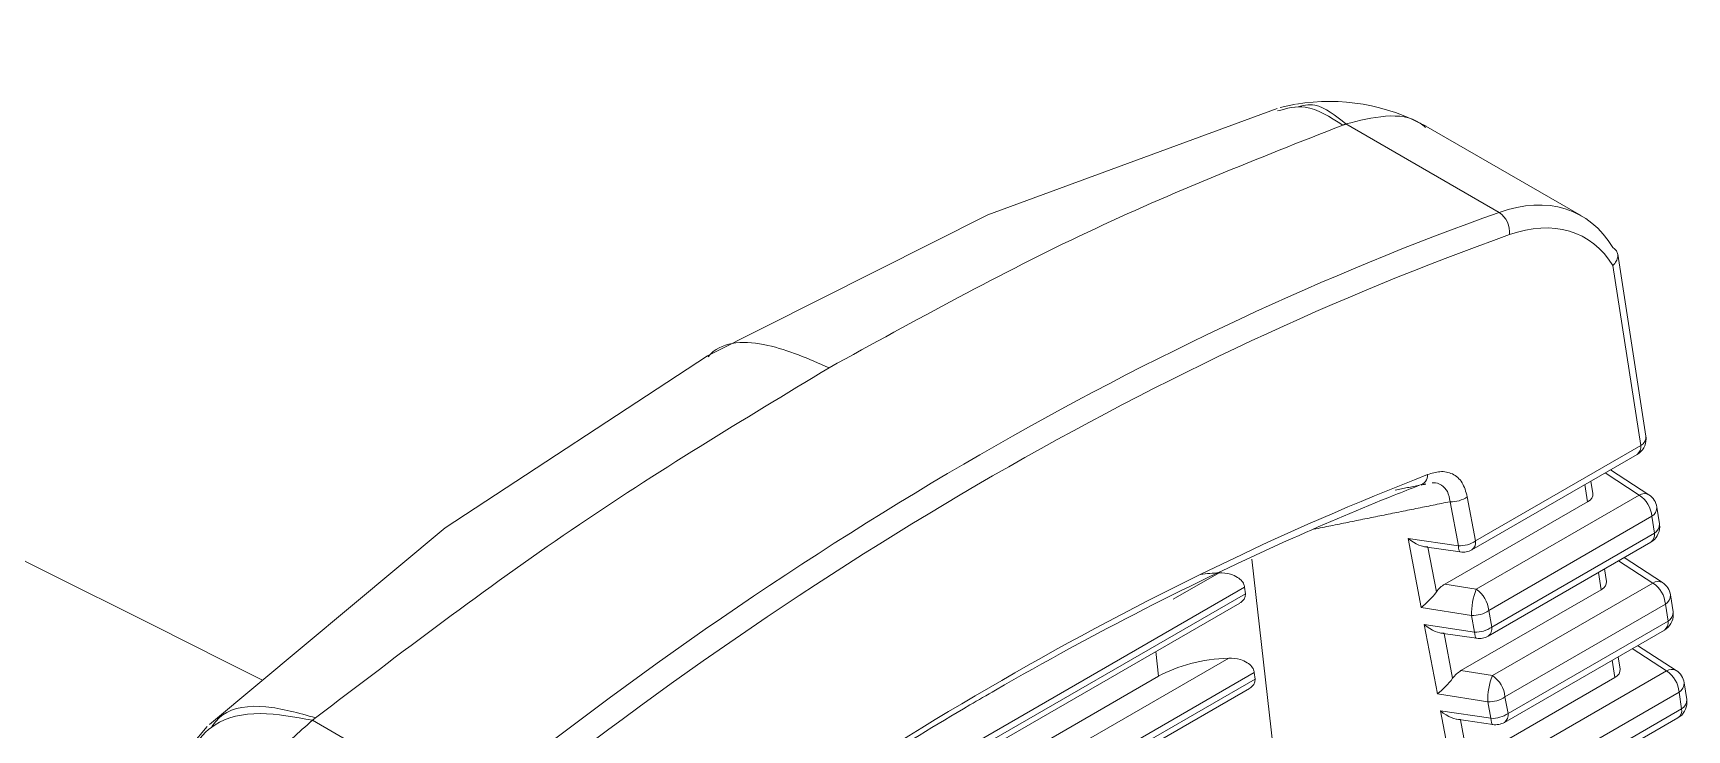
# Model space of a CAD drawing. Extents: x 2 to 136, y 1 to 99.
# Drawn here: x 13.676 to 14.596, y 86.58 to 86.968 of the extents above; entities that cross this region are included whole.
import ezdxf

# ---------------------------------------------------------------- set-up
doc = ezdxf.new("R2010")
doc.units = 0
doc.header["$MEASUREMENT"] = 0
doc.linetypes.add('SLD-Solid', pattern=[0])
doc.layers.add('OBJECT', color=7, linetype='CONTINUOUS')

msp = doc.modelspace()

# ---------------------------------------------------------------- linework, layer by layer
at = {"layer": 'OBJECT', "linetype": 'SLD-Solid', "lineweight": 15}
for p, q in [((14.37819, 86.9281), (14.36956, 86.92625)), ((14.40622, 86.91712), (14.49147, 86.86791)), ((14.53726, 86.86595), (14.4506, 86.91598)), ((14.57315, 86.74331), (14.55748, 86.84454)), ((14.55482, 86.83834), (14.57033, 86.73813)), ((14.47632, 86.68003), (14.56827, 86.73312)), ((14.47838, 86.68505), (14.57033, 86.73813)), ((14.56945, 86.71043), (14.55042, 86.72281)), ((14.57484, 86.71068), (14.55349, 86.72458)), ((14.44812, 86.71602), (14.4506, 86.71682)), ((14.54069, 86.70671), (14.5392, 86.71634)), ((14.5436, 86.71135), (14.54253, 86.71826)), ((14.46117, 86.66081), (14.54069, 86.70671)), ((14.46417, 86.70679), (14.46878, 86.68228)), ((14.47838, 86.68505), (14.47377, 86.70955)), ((14.47868, 86.65803), (14.56945, 86.71043)), ((14.58073, 86.6944), (14.57927, 86.70383)), ((14.57645, 86.69865), (14.48568, 86.64626)), ((14.5779, 86.68923), (14.57645, 86.69865)), ((14.44081, 86.68639), (14.46878, 86.68228)), ((14.44804, 86.64793), (14.44081, 86.68639)), ((14.48536, 86.63198), (14.57584, 86.68421)), ((14.48742, 86.63699), (14.5779, 86.68923)), ((14.39258, 86.33268), (14.35382, 86.67484)), ((14.44993, 86.68173), (14.46987, 86.6788)), ((14.45186, 86.68144), (14.45655, 86.65655)), ((14.58242, 86.66173), (14.56102, 86.67566)), ((14.31008, 86.65246), (14.33559, 86.66719)), ((14.54827, 86.65777), (14.54678, 86.66743)), ((14.55118, 86.6624), (14.5501, 86.66935)), ((14.57702, 86.66148), (14.55796, 86.67389)), ((14.34984, 86.65916), (13.97569, 86.44316)), ((14.35025, 86.65553), (14.34984, 86.65916)), ((14.46117, 86.66081), (14.47868, 86.65803)), ((14.47022, 86.61271), (14.54827, 86.65777)), ((14.48773, 86.60993), (14.57702, 86.66148)), ((13.96629, 86.43049), (14.34719, 86.65037)), ((13.9693, 86.43561), (14.35025, 86.65553)), ((14.47607, 86.64349), (14.44804, 86.64793)), ((14.58402, 86.64971), (14.49473, 86.59816)), ((14.58548, 86.64033), (14.58402, 86.64971)), ((14.5883, 86.6455), (14.58685, 86.65488)), ((14.44985, 86.63833), (14.47782, 86.63423)), ((14.45709, 86.59983), (14.44985, 86.63833)), ((14.47782, 86.63423), (14.47607, 86.64349)), ((14.48568, 86.64626), (14.48742, 86.63699)), ((14.49646, 86.58894), (14.58548, 86.64033)), ((14.45897, 86.63367), (14.47891, 86.63074)), ((14.4609, 86.63339), (14.46559, 86.60845)), ((14.4944, 86.58392), (14.58342, 86.63531)), ((13.96135, 86.40052), (14.34097, 86.61967)), ((14.30039, 86.62336), (14.30195, 86.60957)), ((14.55876, 86.61345), (14.55767, 86.62045)), ((14.5846, 86.61253), (14.5655, 86.62497)), ((14.59, 86.61279), (14.56856, 86.62674)), ((14.35523, 86.61164), (13.95895, 86.38287)), ((14.35564, 86.60801), (14.35523, 86.61164)), ((14.47022, 86.61271), (14.48773, 86.60993)), ((14.49678, 86.56183), (14.5846, 86.61253)), ((14.55585, 86.60882), (14.55435, 86.61853)), ((13.9503, 86.37063), (14.35257, 86.60286)), ((13.95058, 86.37417), (14.35564, 86.60801)), ((14.30195, 86.60957), (13.96238, 86.41353)), ((14.47927, 86.56461), (14.55585, 86.60882)), ((14.5916, 86.60076), (14.50377, 86.55006)), ((14.59305, 86.59142), (14.5916, 86.60076)), ((14.59587, 86.5966), (14.59442, 86.60594)), ((14.48512, 86.59539), (14.45709, 86.59983)), ((14.48686, 86.58617), (14.48512, 86.59539)), ((14.49473, 86.59816), (14.49646, 86.58894)), ((14.5055, 86.54088), (14.59305, 86.59142)), ((13.83106, 86.58509), (13.91631, 86.53588)), ((14.45889, 86.59028), (14.48686, 86.58617)), ((14.46614, 86.55174), (14.45889, 86.59028)), ((14.46801, 86.58562), (14.48795, 86.58269)), ((14.46994, 86.58533), (14.47464, 86.56035)), ((14.50344, 86.53587), (14.59099, 86.58641)), ((13.77252, 86.58158), (13.76374, 86.57123))]:
    msp.add_line(p, q, dxfattribs=at)
at = {"layer": 'OBJECT', "linetype": 'SLD-Solid', "lineweight": 15, "flags": 128}
for points in [[(14.36789, 86.9258), (14.20695, 86.86659), (14.05089, 86.78805)], [(14.05089, 86.78805), (13.90496, 86.69224), (13.77373, 86.5828)], [(14.46987, 86.6788), (14.46965, 86.67889), (14.46933, 86.67929), (14.46907, 86.68001), (14.46888, 86.68102), (14.46878, 86.68228)], [(14.47782, 86.63423), (14.47792, 86.63296), (14.47811, 86.63196), (14.47837, 86.63124), (14.47869, 86.63083), (14.47891, 86.63074)], [(14.48686, 86.58617), (14.48696, 86.58491), (14.48715, 86.5839), (14.48741, 86.58318), (14.48773, 86.58278), (14.48795, 86.58269)]]:
    msp.add_lwpolyline(points, dxfattribs=at)
at = {"layer": 'OBJECT', "linetype": 'SLD-Solid', "lineweight": 15}
for centre, radius, start, end in [((-0.98863, 57.28884), 32.83863, 63.228051, 68.297852), ((14.39701, 86.81818), 0.11152, 61.12745, 99.47436), ((14.48384, 86.8568), 0.01348, 354.43541, 55.51924), ((14.56327, 86.74178), 0.01, 299.99731, 0), ((14.56763, 86.74296), 0.00554, 299.24889, 3.56915), ((14.56327, 86.74178), 0.01, 0, 8.80187), ((14.56523, 86.7373), 0.00517, 306.00933, 9.29427), ((14.44589, 86.72163), 0.0058, 282.9074, 2.81758), ((14.57236, 86.70594), 0.00535, 62.38463, 122.95586), ((14.46509, 86.72164), 0.01488, 266.44517, 305.68708), ((14.56099, 86.69744), 0.0155, 4.5064, 56.94977), ((14.56938, 86.7023), 0.01, 8.80187, 56.93993), ((14.57359, 86.70357), 0.00568, 300.14378, 2.67397), ((14.57084, 86.69287), 0.01, 299.99731, 0), ((14.57505, 86.69414), 0.00568, 300.1463, 2.67117), ((14.57084, 86.69287), 0.01, 0, 8.80187), ((14.4697, 86.69713), 0.01488, 266.44472, 305.68654), ((14.47328, 86.68421), 0.00517, 306.00933, 9.29427), ((14.57281, 86.68839), 0.00517, 306.00905, 9.29455), ((14.47132, 86.68869), 0.01, 261.64883, 299.99731), ((14.51547, 86.64394), 0.0394, 159.03973, 180.65242), ((14.47022, 86.64504), 0.0155, 4.5064, 56.94977), ((14.57994, 86.65699), 0.00535, 62.38314, 122.95598), ((14.56857, 86.64849), 0.0155, 4.5062, 56.95058), ((14.57696, 86.65335), 0.01, 8.80187, 56.93993), ((14.58117, 86.65462), 0.00568, 300.14338, 2.67437), ((14.477, 86.65834), 0.01488, 266.44547, 305.68678), ((14.57842, 86.64397), 0.01, 299.99731, 0), ((14.58038, 86.63949), 0.00517, 306.01038, 9.29322), ((14.58262, 86.64524), 0.00568, 300.14648, 2.67126), ((14.57842, 86.64397), 0.01, 0, 8.80187), ((14.47874, 86.64908), 0.01488, 266.44482, 305.68677), ((14.48036, 86.64064), 0.01, 261.64883, 299.99731), ((14.48248, 86.63609), 0.00502, 304.95223, 10.35137), ((14.52452, 86.59584), 0.0394, 159.04057, 180.65241), ((14.47927, 86.59694), 0.0155, 4.5062, 56.95058), ((14.58752, 86.60804), 0.00535, 62.38284, 122.95734), ((14.57615, 86.59954), 0.0155, 4.50742, 56.9493), ((14.58454, 86.60441), 0.01, 8.80187, 56.93993), ((14.58875, 86.60567), 0.00568, 300.14714, 2.67046), ((14.48604, 86.61024), 0.01488, 266.4453, 305.68695), ((14.58599, 86.59507), 0.01, 299.99731, 0), ((14.58795, 86.59059), 0.00517, 306.00038, 9.30322), ((14.5902, 86.59634), 0.00568, 300.14565, 2.67196), ((14.58599, 86.59507), 0.01, 0, 8.80187), ((14.48778, 86.60103), 0.01488, 266.44489, 305.68638), ((14.4894, 86.59258), 0.01, 261.64883, 299.99731), ((14.49152, 86.58804), 0.00502, 304.95377, 10.34983)]:
    msp.add_arc(centre, radius, start, end, dxfattribs=at)
for centre, major_axis, ratio, start_param, end_param in [((14.48017, 86.76035), (0.05539, 0.10653), 0.604579, 5.923485, 6.860106), ((14.28615, 84.84745), (1.03077, 2.00185), 0.606843, 0.574391, 0.937899), ((14.48723, 86.75671), (0.05037, 0.09788), 0.60697, 5.935899, 6.857432), ((14.29321, 84.84381), (1.02574, 1.9932), 0.60697, 0.574247, 0.937755), ((14.29568, 84.78836), (0.99276, 1.93123), 0.606953, 0.600984, 0.910013), ((14.53356, 86.71085), (0.01008, -0.00003), 0.578066, 5.500531, 6.374197), ((14.44335, 86.6928), (0.01054, -0.01013), 0.443807, 4.891715, 5.946127), ((14.33904, 86.63219), (0.06026, -0.00006), 0.581691, 1.628662, 1.801841), ((14.45058, 86.65435), (0.00839, 0.00863), 0.259031, 4.154567, 5.208979), ((14.4618, 86.65257), (0.00622, 0.00869), 0.616507, 0.936244, 1.553976), ((14.54114, 86.6619), (0.01008, -0.00003), 0.578066, 5.500531, 6.374197), ((14.45239, 86.64474), (0.01054, -0.01013), 0.443807, 4.891715, 5.946127), ((14.34442, 86.58467), (0.06026, -0.00006), 0.581691, 1.628662, 2.353592), ((14.47085, 86.60447), (0.00622, 0.00869), 0.616507, 0.936244, 1.553976), ((14.54872, 86.61295), (0.01008, -0.00003), 0.578066, 5.500531, 6.374197), ((14.45963, 86.60625), (0.00839, 0.00863), 0.259031, 4.154567, 5.208979), ((14.46143, 86.59669), (0.01054, -0.01013), 0.443807, 4.891715, 5.946127)]:
    msp.add_ellipse(centre, major_axis=major_axis, ratio=ratio, start_param=start_param, end_param=end_param, dxfattribs=at)
for points, knots in [([(14.4045, 86.91649), (14.39741, 86.92104), (14.38482, 86.92912), (14.37323, 86.9258), (14.36817, 86.92436)], [0, 0, 0, 0, 0.56275, 1, 1, 1, 1]), ([(14.40622, 86.91712), (14.4004, 86.92186), (14.39089, 86.9296), (14.38189, 86.92731), (14.37841, 86.92643)], [0, 0, 0, 0, 0.612667, 1, 1, 1, 1]), ([(14.11864, 86.78137), (14.16658, 86.80779), (14.26245, 86.86063), (14.35715, 86.89787), (14.4045, 86.91649)], [0, 0, 0, 0, 0.5, 1, 1, 1, 1]), ([(14.40622, 86.91712), (14.41367, 86.91902), (14.42857, 86.92281), (14.44368, 86.92096), (14.44953, 86.91603), (14.45049, 86.91522)], [0, 0, 0, 0, 0.455341, 0.910681, 1, 1, 1, 1]), ([(14.55493, 86.84815), (14.55559, 86.84764), (14.55692, 86.84661), (14.55768, 86.84438), (14.5574, 86.84193), (14.55628, 86.83991), (14.55526, 86.83876), (14.55486, 86.83838), (14.55482, 86.83834)], [0, 0, 0, 0, 0.219278, 0.438506, 0.659243, 0.882986, 0.985831, 1, 1, 1, 1]), ([(14.11864, 86.78137), (14.1072, 86.78634), (14.08343, 86.79667), (14.05931, 86.79635), (14.05174, 86.78805), (14.05126, 86.78752)], [0, 0, 0, 0, 0.465406, 0.966483, 1, 1, 1, 1]), ([(14.11864, 86.78137), (14.07071, 86.75244), (13.97483, 86.69459), (13.88013, 86.62249), (13.83278, 86.58645)], [0, 0, 0, 0, 0.5, 1, 1, 1, 1]), ([(14.47377, 86.70955), (14.47296, 86.71236), (14.47135, 86.71799), (14.46579, 86.72274), (14.45897, 86.72411), (14.45401, 86.72262), (14.45168, 86.72191)], [0, 0, 0, 0, 0.261879, 0.524406, 0.776419, 1, 1, 1, 1]), ([(14.44719, 86.71597), (14.44249, 86.71413), (14.419, 86.7049), (14.34044, 86.67157), (14.26147, 86.63123), (14.18284, 86.58537), (14.10426, 86.53767), (14.03132, 86.48429), (13.97698, 86.44453)], [0, 0, 0, 0, 0.029968, 0.149857, 0.5, 0.529967, 0.649857, 1, 1, 1, 1]), ([(14.45428, 86.71726), (14.45439, 86.71728), (14.45644, 86.71767), (14.4596, 86.71616), (14.46317, 86.71273), (14.46383, 86.70881), (14.46417, 86.70679)], [0, 0, 0, 0, 0.018701, 0.338131, 0.658066, 1, 1, 1, 1]), ([(14.33559, 86.66719), (14.3378, 86.66708), (14.34148, 86.66691), (14.34586, 86.66488), (14.34843, 86.66263), (14.34958, 86.66063), (14.34978, 86.65951), (14.34984, 86.65916)], [0, 0, 0, 0, 0.345934, 0.577479, 0.767316, 0.928004, 1, 1, 1, 1]), ([(14.35025, 86.65553), (14.35024, 86.65484), (14.35022, 86.65346), (14.34908, 86.65166), (14.3478, 86.6508), (14.34718, 86.65039)], [0, 0, 0, 0, 0.338257, 0.676498, 1, 1, 1, 1]), ([(14.34097, 86.61967), (14.34318, 86.61956), (14.34687, 86.61939), (14.35124, 86.61736), (14.35381, 86.61511), (14.35496, 86.61311), (14.35516, 86.61199), (14.35523, 86.61164)], [0, 0, 0, 0, 0.345935, 0.577479, 0.767317, 0.928003, 1, 1, 1, 1]), ([(14.35564, 86.60801), (14.35563, 86.60732), (14.3556, 86.60594), (14.35447, 86.60414), (14.35319, 86.60329), (14.35256, 86.60287)], [0, 0, 0, 0, 0.338258, 0.676499, 1, 1, 1, 1]), ([(13.83278, 86.58645), (13.82335, 86.58909), (13.80379, 86.59458), (13.78316, 86.5918), (13.77689, 86.58391), (13.77504, 86.58158)], [0, 0, 0, 0, 0.396583, 0.822208, 1, 1, 1, 1]), ([(13.83106, 86.58509), (13.82117, 86.58694), (13.80068, 86.59078), (13.77642, 86.58516), (13.76806, 86.57468), (13.76439, 86.57009)], [0, 0, 0, 0, 0.344257, 0.712567, 1, 1, 1, 1]), ([(13.83106, 86.58509), (13.82352, 86.57841), (13.80845, 86.56506), (13.7891, 86.53824), (13.77354, 86.50874), (13.76791, 86.48868), (13.76509, 86.47866)], [0, 0, 0, 0, 0.25, 0.5, 0.75, 1, 1, 1, 1])]:
    msp.add_open_spline(points, degree=3, knots=knots, dxfattribs=at)
for points in [[(14.4045, 86.91649), (14.40622, 86.91712)], [(14.55493, 86.84815), (14.55469, 86.84828)], [(14.44719, 86.71597), (14.4337, 86.71327)], [(14.44898, 86.7163), (14.4506, 86.71659)], [(14.38834, 86.69147), (14.46417, 86.70679)], [(13.83278, 86.58645), (13.83106, 86.58509)]]:
    msp.add_open_spline(points, degree=1, dxfattribs=at)

doc.saveas('drawing.dxf')
